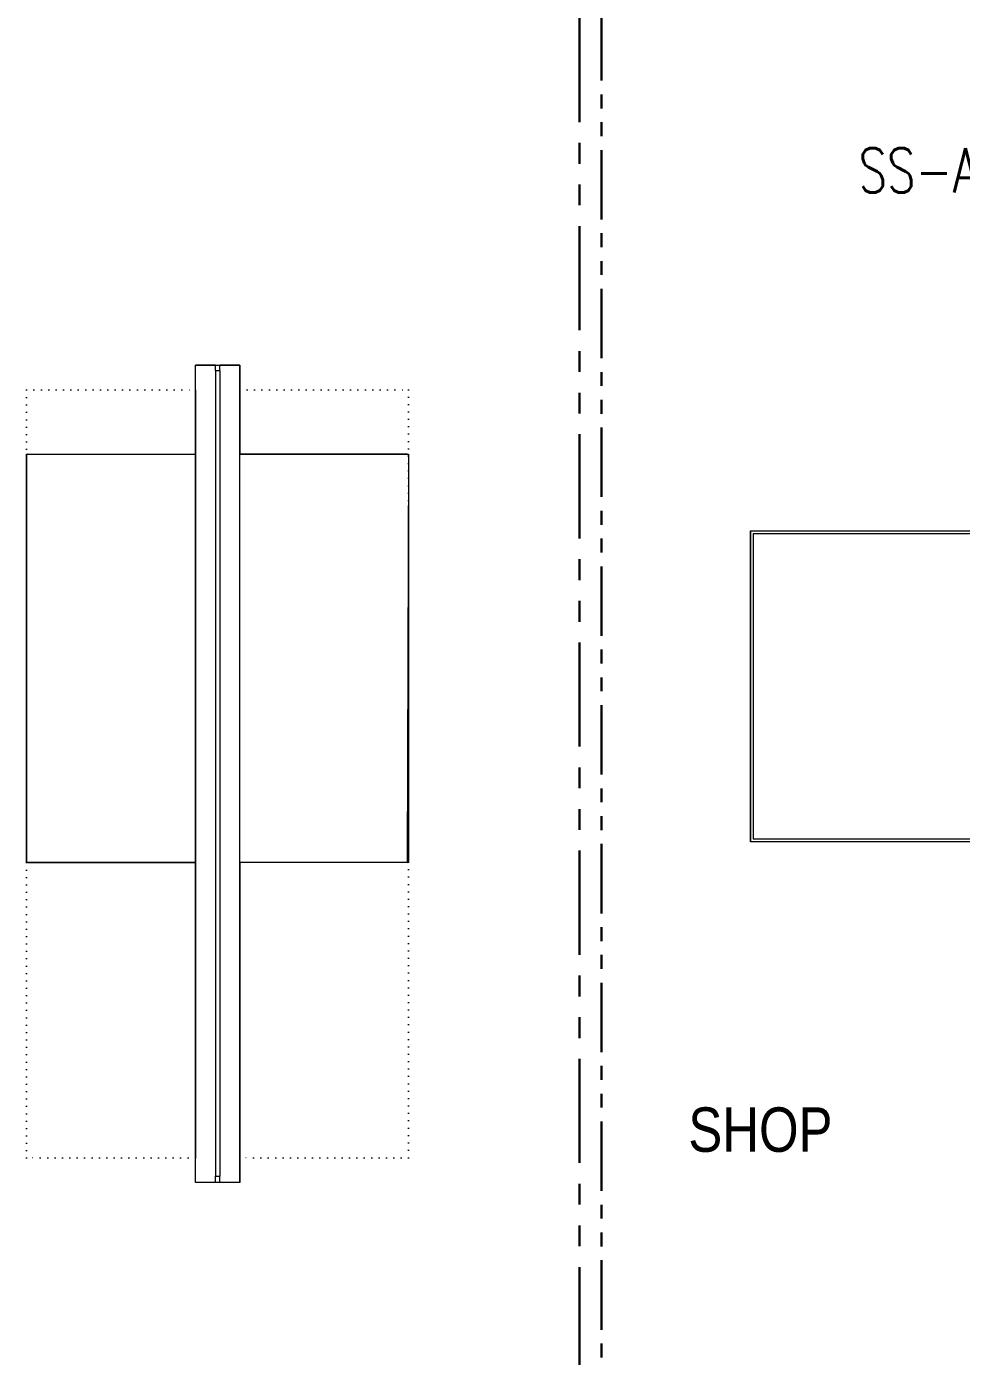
# Model space of a CAD drawing. Extents: x -1299 to 23780, y -3010 to 8106.
# Drawn here: x 1283.2 to 1493.7, y 831.9 to 1131.3 of the extents above; entities that cross this region are included whole.
import ezdxf

# ---------------------------------------------------------------- set-up
doc = ezdxf.new("R2010")
doc.units = 0
doc.header["$LTSCALE"] = 25
doc.header["$MEASUREMENT"] = 0
doc.linetypes.add('DOT2', pattern=[0.125, 0, -0.125])
doc.linetypes.add('PHANTOM2', pattern=[1.25, 0.625, -0.125, 0.125, -0.125, 0.125, -0.125])
doc.layers.get('0').update_dxf_attribs({"color": 9, "lineweight": 9})
for name, color, linetype, lineweight in [('05', 9, 'Continuous', 9), ('20', 9, 'DOT2', 9), ('21', 9, 'Continuous', 9), ('40', 9, 'Continuous', 9), ('E-KABLO', 7, 'Continuous', 30), ('E-MESH TAVAN', 1, 'Continuous', 30), ('E-YAZI', 7, 'Continuous', 30)]:
    doc.layers.add(name, color=color, linetype=linetype, lineweight=lineweight)
doc.styles.add('ILGAZ', font='txttw.shx')
doc.styles.add('MuuM_TEXT-STANDART', font='ARIALN.TTF')

# ---------------------------------------------------------------- blocks, each defined once
blk = doc.blocks.new('p-audi_unit-3')
at = {"lineweight": 0}
for p, q in [((4.5, 184), (0, 184)), ((0, 0), (0, 184)), ((4.5, 182.8), (4.5, 184)), ((4.5, 182.8), (5.5, 182.8)), ((4.5, 182.8), (4.5, 1.4)), ((5.5, 182.8), (5.5, 184)), ((10, 184), (5.5, 184)), ((5.5, 182.8), (5.5, 1.4)), ((10, 0), (10, 184)), ((0, 178.5), (0, 5.5)), ((10, 5.5), (10, 178.5)), ((-38, 163.7), (-38, 72.3)), ((-37.7, 164), (0, 164)), ((47.7, 164), (10, 164)), ((48, 163.7), (48, 72.3)), ((-37.7, 72), (0, 72)), ((47.7, 72), (10, 72)), ((4.5, 0), (0, 0)), ((4.5, 1.4), (5.5, 1.4)), ((4.5, 0), (4.5, 1.4)), ((5.5, 0), (5.5, 1.4)), ((10, 0), (5.5, 0))]:
    blk.add_line(p, q, dxfattribs=at)
blk.add_lwpolyline([(10, 0), (0, 0), (0, 72), (-38, 72), (-38, 164), (0, 164), (0, 184), (10, 184), (10, 164), (48, 164), (47.7, 72), (10, 72), (10, 0)], close=True)
for centre, start, end in [((-37.7, 163.7), 90, 180), ((47.7, 163.7), 0, 90), ((-37.7, 72.3), 180, 270), ((47.7, 72.3), 270, 0)]:
    blk.add_arc(centre, 0.3, start, end, dxfattribs=at)
at = {"layer": '20', "lineweight": 0, "ltscale": 0.5}
for p, q in [((-38, 5.5), (-38, 178.5)), ((-38, 178.5), (0, 178.5)), ((10, 178.5), (48, 178.5)), ((48, 178.5), (48, 5.5)), ((0, 5.5), (-38, 5.5)), ((48, 5.5), (10, 5.5))]:
    blk.add_line(p, q, dxfattribs=at)
blk = doc.blocks.new('Group-174-1')
for p, q in [((384790.8625, 69153.5038), (384790.1625, 69153.5038)), ((384790.1625, 69152.8038), (384790.1625, 69153.5038)), ((384790.8565, 69153.4978), (384790.1685, 69153.4978)), ((384790.1685, 69152.8098), (384790.1685, 69153.4978)), ((384790.8565, 69152.8098), (384790.8565, 69153.4978)), ((384790.8625, 69152.8038), (384790.8625, 69153.5038)), ((384790.1625, 69152.8038), (384790.8625, 69152.8038)), ((384790.1685, 69152.8098), (384790.8565, 69152.8098))]:
    blk.add_line(p, q)
at = {"layer": '40'}
blk.add_lwpolyline([(384790.1625, 69152.8038), (384790.8625, 69152.8038), (384790.8625, 69153.5038), (384790.1625, 69153.5038)], close=True, dxfattribs=at)

msp = doc.modelspace()

# ---------------------------------------------------------------- linework, layer by layer
at = {"layer": 'E-KABLO', "color": 6, "linetype": 'PHANTOM2', "ltscale": 1.5}
msp.add_line((1407.66, 594.22), (1407.66, 1372.5), dxfattribs=at)
at = {"layer": 'E-MESH TAVAN', "color": 6, "linetype": 'PHANTOM2'}
msp.add_line((1412.64, 400.42), (1412.64, 1359.05), dxfattribs=at)

# ---------------------------------------------------------------- block references
at = {"layer": '05'}
msp.add_blockref('p-audi_unit-3', (1321.21, 871.08), dxfattribs=at)
at = {"layer": '05', "color": 7, "xscale": -100, "yscale": 100, "zscale": 100, "rotation": 180}
msp.add_blockref('Group-174-1', (-38477570.05, 6916298.15), dxfattribs=at)

# ---------------------------------------------------------------- texts
at = {"layer": '21', "style": 'MuuM_TEXT-STANDART'}
msp.add_text('SHOP', height=10, dxfattribs=at).set_placement((1432.19, 877.97))
at = {"layer": 'E-YAZI', "color": 3, "style": 'ILGAZ', "width": 0.75}
msp.add_text('SS-A1.1-10', height=10, dxfattribs=at).set_placement((1470.49, 1093.98))

doc.saveas('drawing.dxf')
